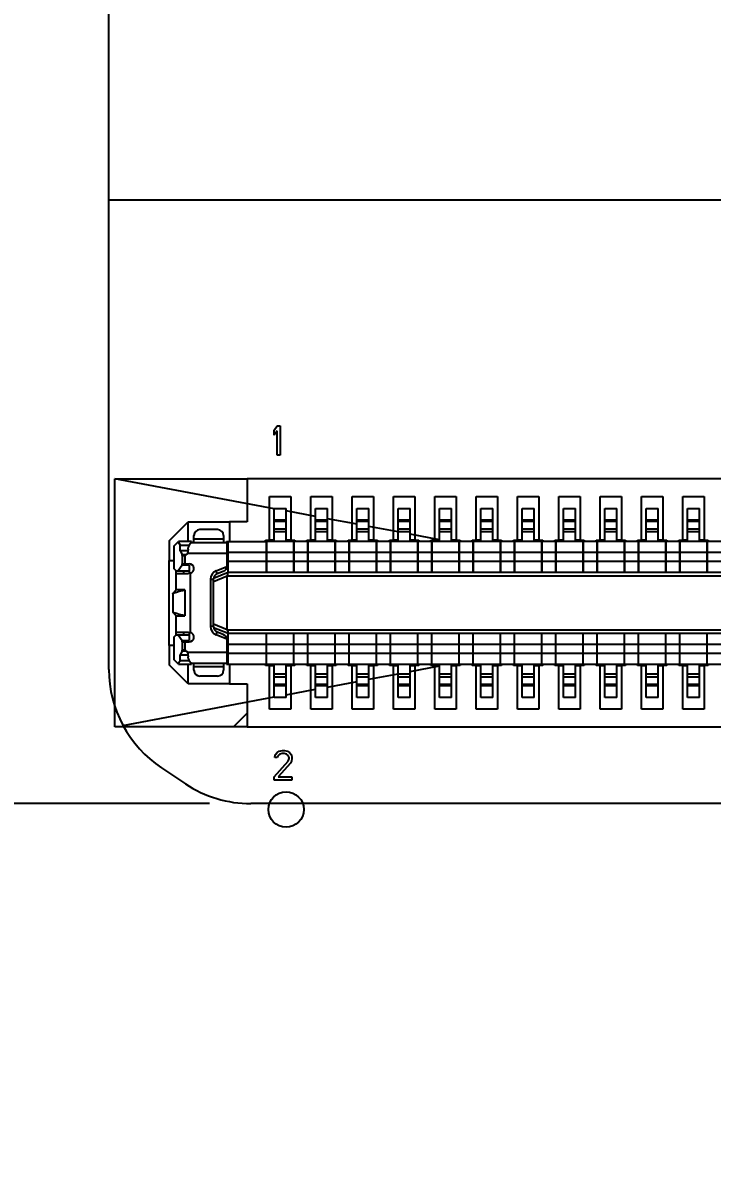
# Model space of a CAD drawing. Header units: millimetres. Extents: x 7 to 507, y -14 to 339.
# Drawn here: x 46.74 to 52.58, y 100.96 to 110.59 of the extents above; entities that cross this region are included whole.
import ezdxf

# ---------------------------------------------------------------- set-up
doc = ezdxf.new("R2010")
doc.units = ezdxf.units.MM
doc.header["$LTSCALE"] = 23.1
doc.layers.get('0').update_dxf_attribs({"linetype": 'CONTINUOUS'})
for name, color, linetype in [('01_ASM_ALL_AXIS', 7, 'CONTINUOUS'), ('_135225', 7, 'CONTINUOUS'), ('_135680', 7, 'CONTINUOUS'), ('_139725', 7, 'CONTINUOUS'), ('_186646', 7, 'CONTINUOUS'), ('_189691', 7, 'CONTINUOUS'), ('_209750', 7, 'CONTINUOUS'), ('_240873', 7, 'CONTINUOUS'), ('_346969', 7, 'CONTINUOUS'), ('_367983', 7, 'CONTINUOUS'), ('_369953', 7, 'CONTINUOUS'), ('_391631', 7, 'CONTINUOUS'), ('_395873', 7, 'CONTINUOUS'), ('_424072', 7, 'CONTINUOUS'), ('_499358', 7, 'CONTINUOUS'), ('_509238', 7, 'CONTINUOUS'), ('_510059', 7, 'CONTINUOUS'), ('_524098', 7, 'CONTINUOUS'), ('_543160', 7, 'CONTINUOUS'), ('_548257', 7, 'CONTINUOUS'), ('_553651', 7, 'CONTINUOUS'), ('_554376', 7, 'CONTINUOUS'), ('_584557', 7, 'CONTINUOUS'), ('_597289', 7, 'CONTINUOUS'), ('_601858', 7, 'CONTINUOUS')]:
    doc.layers.add(name, color=color, linetype=linetype)
doc.styles.get("Standard").update_dxf_attribs({"font": 'simplex.shx', "width": 0.8})
doc.dimstyles.new('DIMSTYLE_1', dxfattribs={"dimtxt": 3, "dimasz": 3, "dimexe": 2, "dimexo": 0.35, "dimgap": 0.75, "dimtad": 1, "dimdec": 3, "dimzin": 0, "dimdsep": 46, "dimtxsty": 'Standard', "dimcen": 0.09, "dimadec": 3, "dimazin": 0, "dimtp": 0.001, "dimtm": 0.001, "dimtfac": 1, "dimtdec": 3, "dimtofl": 0, "dimtmove": 0, "dimatfit": 3, "dimfxl": 0, "dimtolj": 1, "dimtzin": 0, "dimarcsym": 0})

# ---------------------------------------------------------------- blocks, each defined once
blk = doc.blocks.new('_FILLED')
at = {"color": 0, "linetype": 'ByBlock'}
blk.add_solid([(0, 0), (-1, 0.1333), (-1, -0.1333)], dxfattribs=at)
blk = doc.blocks.new('*D01')
at = {"color": 2}
for p, q in [((37.977, 209.9585), (36.727, 209.9585)), ((57.7181, 209.9585), (37.977, 209.9585)), ((38.727, 209.9585), (38.727, 156.9675)), ((38.727, 103.9765), (38.727, 156.9675)), ((37.977, 103.9765), (36.727, 103.9765)), ((48.3209, 103.9765), (37.977, 103.9765))]:
    blk.add_line(p, q, dxfattribs=at)
at = {"color": 2, "xscale": 3, "yscale": 3, "zscale": 3}
for p, rotation in [((38.727, 209.9585), 90), ((38.727, 103.9765), 270)]:
    blk.add_blockref('_FILLED', p, dxfattribs=dict(at, rotation=rotation))
blk = doc.blocks.new('*D1718')
at = {"color": 2}
for p, q in [((53.1181, 105.3265), (53.1181, 97.0401)), ((58.7681, 104.1265), (58.7681, 97.0401)), ((53.1181, 97.0401), (53.1181, 94.2901)), ((58.7681, 97.0401), (58.7681, 94.2901)), ((53.1181, 96.2901), (27.3723, 96.2901)), ((27.3723, 96.2901), (55.9431, 96.2901)), ((63.7681, 96.2901), (55.9431, 96.2901)), ((58.7681, 96.2901), (63.7681, 96.2901))]:
    blk.add_line(p, q, dxfattribs=at)
at = {"color": 2, "xscale": 3, "yscale": 3, "zscale": 3}
blk.add_blockref('_FILLED', (53.1181, 96.2901), dxfattribs=at)
at = {"color": 2, "xscale": 3, "yscale": 3, "zscale": 3, "rotation": 180}
blk.add_blockref('_FILLED', (58.7681, 96.2901), dxfattribs=at)

msp = doc.modelspace()

# ---------------------------------------------------------------- linework, layer by layer
at = {"color": 7}
for p, q in [((47.4681, 105.1117), (47.4681, 122.1814)), ((47.9134, 104.2796), (48.1162, 104.1444)), ((58.2681, 103.9765), (48.6709, 103.9765))]:
    msp.add_line(p, q, dxfattribs=at)
at = {"color": 9}
msp.add_line((58.7681, 109.0865), (47.4681, 109.0865), dxfattribs=at)
at = {"color": 1}
for p, q in [((47.5181, 104.6265), (47.5181, 106.7265)), ((47.5181, 106.7265), (48.6381, 106.7265)), ((48.6381, 106.7265), (48.6381, 106.3615)), ((47.9781, 106.2015), (48.1381, 106.3615)), ((48.6381, 106.3615), (48.4881, 106.3615)), ((47.9781, 106.2015), (47.9781, 106.0365)), ((48.7931, 106.1965), (48.7931, 106.2065)), ((48.7931, 106.2065), (48.8281, 106.2065)), ((49.0081, 106.2065), (49.0431, 106.2065)), ((49.0431, 106.2065), (49.0431, 106.1965)), ((49.1431, 106.1965), (49.1431, 106.2065)), ((49.1431, 106.2065), (49.1781, 106.2065)), ((49.3581, 106.2065), (49.3931, 106.2065)), ((49.3931, 106.2065), (49.3931, 106.1965)), ((49.4931, 106.1965), (49.4931, 106.2065)), ((49.4931, 106.2065), (49.5281, 106.2065)), ((49.7081, 106.2065), (49.7431, 106.2065)), ((49.7431, 106.2065), (49.7431, 106.1965)), ((49.8431, 106.1965), (49.8431, 106.2065)), ((49.8431, 106.2065), (49.8781, 106.2065)), ((50.0581, 106.2065), (50.0931, 106.2065)), ((50.0931, 106.2065), (50.0931, 106.1965)), ((50.1931, 106.1965), (50.1931, 106.2065)), ((50.1931, 106.2065), (50.2281, 106.2065)), ((50.4081, 106.2065), (50.4431, 106.2065)), ((50.4431, 106.2065), (50.4431, 106.1965)), ((50.5431, 106.1965), (50.5431, 106.2065)), ((50.5431, 106.2065), (50.5781, 106.2065)), ((50.7581, 106.2065), (50.7931, 106.2065)), ((50.7931, 106.2065), (50.7931, 106.1965)), ((50.8931, 106.1965), (50.8931, 106.2065)), ((50.8931, 106.2065), (50.9281, 106.2065)), ((51.1081, 106.2065), (51.1431, 106.2065)), ((51.1431, 106.2065), (51.1431, 106.1965)), ((51.2431, 106.1965), (51.2431, 106.2065)), ((51.2431, 106.2065), (51.2781, 106.2065)), ((51.4581, 106.2065), (51.4931, 106.2065)), ((51.4931, 106.2065), (51.4931, 106.1965)), ((51.5931, 106.1965), (51.5931, 106.2065)), ((51.5931, 106.2065), (51.6281, 106.2065)), ((51.8081, 106.2065), (51.8431, 106.2065)), ((51.8431, 106.2065), (51.8431, 106.1965)), ((51.9431, 106.1965), (51.9431, 106.2065)), ((51.9431, 106.2065), (51.9781, 106.2065)), ((52.1581, 106.2065), (52.1931, 106.2065)), ((52.1931, 106.2065), (52.1931, 106.1965)), ((52.2931, 106.1965), (52.2931, 106.2065)), ((52.2931, 106.2065), (52.3281, 106.2065)), ((52.5081, 106.2065), (52.5431, 106.2065)), ((52.5431, 106.2065), (52.5431, 106.1965)), ((47.9781, 105.3165), (47.9781, 105.1515)), ((48.1381, 104.9915), (47.9781, 105.1515)), ((48.7931, 105.1465), (48.7931, 105.1565)), ((48.8281, 105.1465), (48.7931, 105.1465)), ((49.0431, 105.1465), (49.0081, 105.1465)), ((49.0431, 105.1565), (49.0431, 105.1465)), ((49.1431, 105.1465), (49.1431, 105.1565)), ((49.1781, 105.1465), (49.1431, 105.1465)), ((49.3931, 105.1465), (49.3581, 105.1465)), ((49.3931, 105.1565), (49.3931, 105.1465)), ((49.4931, 105.1465), (49.4931, 105.1565)), ((49.5281, 105.1465), (49.4931, 105.1465)), ((49.7431, 105.1465), (49.7081, 105.1465)), ((49.7431, 105.1565), (49.7431, 105.1465)), ((49.8431, 105.1465), (49.8431, 105.1565)), ((49.8781, 105.1465), (49.8431, 105.1465)), ((50.0931, 105.1465), (50.0581, 105.1465)), ((50.0931, 105.1565), (50.0931, 105.1465)), ((50.1931, 105.1465), (50.1931, 105.1565)), ((50.2281, 105.1465), (50.1931, 105.1465)), ((50.4431, 105.1465), (50.4081, 105.1465)), ((50.4431, 105.1565), (50.4431, 105.1465)), ((50.5431, 105.1465), (50.5431, 105.1565)), ((50.5781, 105.1465), (50.5431, 105.1465)), ((50.7931, 105.1465), (50.7581, 105.1465)), ((50.7931, 105.1565), (50.7931, 105.1465)), ((50.8931, 105.1465), (50.8931, 105.1565)), ((50.9281, 105.1465), (50.8931, 105.1465)), ((51.1431, 105.1465), (51.1081, 105.1465)), ((51.1431, 105.1565), (51.1431, 105.1465)), ((51.2431, 105.1465), (51.2431, 105.1565)), ((51.2781, 105.1465), (51.2431, 105.1465)), ((51.4931, 105.1465), (51.4581, 105.1465)), ((51.4931, 105.1565), (51.4931, 105.1465)), ((51.5931, 105.1465), (51.5931, 105.1565)), ((51.6281, 105.1465), (51.5931, 105.1465)), ((51.8431, 105.1465), (51.8081, 105.1465)), ((51.8431, 105.1565), (51.8431, 105.1465)), ((51.9431, 105.1465), (51.9431, 105.1565)), ((51.9781, 105.1465), (51.9431, 105.1465)), ((52.1931, 105.1465), (52.1581, 105.1465)), ((52.1931, 105.1565), (52.1931, 105.1465)), ((52.2931, 105.1465), (52.2931, 105.1565)), ((52.3281, 105.1465), (52.2931, 105.1465)), ((52.5431, 105.1465), (52.5081, 105.1465)), ((52.5431, 105.1565), (52.5431, 105.1465)), ((48.4881, 104.9915), (48.6381, 104.9915)), ((48.6381, 104.9915), (48.6381, 104.6265)), ((48.6381, 104.6265), (47.5181, 104.6265))]:
    msp.add_line(p, q, dxfattribs=at)
at = {"color": 2}
for p, q in [((48.8676, 106.4735), (47.5181, 106.7265)), ((57.5981, 106.7265), (48.6381, 106.7265)), ((49.2181, 106.4077), (48.9681, 106.4546)), ((49.5692, 106.3419), (49.3181, 106.389)), ((49.9172, 106.2767), (49.6681, 106.3234)), ((50.2681, 106.2109), (50.0181, 106.2577)), ((50.0181, 105.0952), (50.2681, 105.1421)), ((49.3181, 104.964), (49.5692, 105.0111)), ((49.6681, 105.0296), (49.9172, 105.0763)), ((48.9681, 104.8984), (49.2181, 104.9452)), ((47.5867, 104.6394), (48.8676, 104.8795)), ((48.5231, 104.6265), (48.6381, 104.7415)), ((48.6381, 104.6265), (57.5981, 104.6265))]:
    msp.add_line(p, q, dxfattribs=at)
at = {"color": 4}
for p, q in [((48.8281, 106.2065), (48.8281, 106.5765)), ((48.8281, 106.5765), (49.0081, 106.5765)), ((49.0081, 106.5765), (49.0081, 106.2065)), ((49.1781, 106.2065), (49.1781, 106.5765)), ((49.1781, 106.5765), (49.3581, 106.5765)), ((49.3581, 106.5765), (49.3581, 106.2065)), ((49.5281, 106.2065), (49.5281, 106.5765)), ((49.5281, 106.5765), (49.7081, 106.5765)), ((49.7081, 106.5765), (49.7081, 106.2065)), ((49.8781, 106.2065), (49.8781, 106.5765)), ((49.8781, 106.5765), (50.0581, 106.5765)), ((50.0581, 106.5765), (50.0581, 106.2065)), ((50.2281, 106.2065), (50.2281, 106.5765)), ((50.2281, 106.5765), (50.4081, 106.5765)), ((50.4081, 106.5765), (50.4081, 106.2065)), ((50.5781, 106.2065), (50.5781, 106.5765)), ((50.5781, 106.5765), (50.7581, 106.5765)), ((50.7581, 106.5765), (50.7581, 106.2065)), ((50.9281, 106.2065), (50.9281, 106.5765)), ((50.9281, 106.5765), (51.1081, 106.5765)), ((51.1081, 106.5765), (51.1081, 106.2065)), ((51.2781, 106.2065), (51.2781, 106.5765)), ((51.2781, 106.5765), (51.4581, 106.5765)), ((51.4581, 106.5765), (51.4581, 106.2065)), ((51.6281, 106.2065), (51.6281, 106.5765)), ((51.6281, 106.5765), (51.8081, 106.5765)), ((51.8081, 106.5765), (51.8081, 106.2065)), ((51.9781, 106.2065), (51.9781, 106.5765)), ((51.9781, 106.5765), (52.1581, 106.5765)), ((52.1581, 106.5765), (52.1581, 106.2065)), ((52.3281, 106.2065), (52.3281, 106.5765)), ((52.3281, 106.5765), (52.5081, 106.5765)), ((52.5081, 106.5765), (52.5081, 106.2065)), ((48.1381, 106.1965), (48.1381, 106.3615)), ((48.1381, 106.3615), (48.4881, 106.3615)), ((48.4881, 106.3615), (48.4881, 106.1965)), ((48.8681, 106.2065), (48.8281, 106.2065)), ((49.0081, 106.2065), (48.9681, 106.2065)), ((49.2181, 106.2065), (49.1781, 106.2065)), ((49.3581, 106.2065), (49.3181, 106.2065)), ((49.5681, 106.2065), (49.5281, 106.2065)), ((49.7081, 106.2065), (49.6681, 106.2065)), ((49.9181, 106.2065), (49.8781, 106.2065)), ((50.0581, 106.2065), (50.0181, 106.2065)), ((50.2681, 106.2065), (50.2281, 106.2065)), ((50.4081, 106.2065), (50.3681, 106.2065)), ((50.6181, 106.2065), (50.5781, 106.2065)), ((50.7581, 106.2065), (50.7181, 106.2065)), ((50.9681, 106.2065), (50.9281, 106.2065)), ((51.1081, 106.2065), (51.0681, 106.2065)), ((51.3181, 106.2065), (51.2781, 106.2065)), ((51.4581, 106.2065), (51.4181, 106.2065)), ((51.6681, 106.2065), (51.6281, 106.2065)), ((51.8081, 106.2065), (51.7681, 106.2065)), ((52.0181, 106.2065), (51.9781, 106.2065)), ((52.1581, 106.2065), (52.1181, 106.2065)), ((52.3681, 106.2065), (52.3281, 106.2065)), ((52.5081, 106.2065), (52.4681, 106.2065)), ((47.9781, 105.3165), (47.9781, 106.0365)), ((47.9781, 106.0365), (48.0181, 106.0365)), ((48.0181, 105.3165), (47.9781, 105.3165)), ((48.1381, 104.9915), (48.1381, 105.1565)), ((48.4881, 105.1565), (48.4881, 104.9915)), ((48.8281, 104.7765), (48.8281, 105.1465)), ((48.8281, 105.1465), (48.8681, 105.1465)), ((48.9681, 105.1465), (49.0081, 105.1465)), ((49.0081, 105.1465), (49.0081, 104.7765)), ((49.1781, 104.7765), (49.1781, 105.1465)), ((49.1781, 105.1465), (49.2181, 105.1465)), ((49.3181, 105.1465), (49.3581, 105.1465)), ((49.3581, 105.1465), (49.3581, 104.7765)), ((49.5281, 104.7765), (49.5281, 105.1465)), ((49.5281, 105.1465), (49.5681, 105.1465)), ((49.6681, 105.1465), (49.7081, 105.1465)), ((49.7081, 105.1465), (49.7081, 104.7765)), ((49.8781, 104.7765), (49.8781, 105.1465)), ((49.8781, 105.1465), (49.9181, 105.1465)), ((50.0181, 105.1465), (50.0581, 105.1465)), ((50.0581, 105.1465), (50.0581, 104.7765)), ((50.2281, 104.7765), (50.2281, 105.1465)), ((50.2281, 105.1465), (50.2681, 105.1465)), ((50.3681, 105.1465), (50.4081, 105.1465)), ((50.4081, 105.1465), (50.4081, 104.7765)), ((50.5781, 104.7765), (50.5781, 105.1465)), ((50.5781, 105.1465), (50.6181, 105.1465)), ((50.7181, 105.1465), (50.7581, 105.1465)), ((50.7581, 105.1465), (50.7581, 104.7765)), ((50.9281, 104.7765), (50.9281, 105.1465)), ((50.9281, 105.1465), (50.9681, 105.1465)), ((51.0681, 105.1465), (51.1081, 105.1465)), ((51.1081, 105.1465), (51.1081, 104.7765)), ((51.2781, 104.7765), (51.2781, 105.1465)), ((51.2781, 105.1465), (51.3181, 105.1465)), ((51.4181, 105.1465), (51.4581, 105.1465)), ((51.4581, 105.1465), (51.4581, 104.7765)), ((51.6281, 104.7765), (51.6281, 105.1465)), ((51.6281, 105.1465), (51.6681, 105.1465)), ((51.7681, 105.1465), (51.8081, 105.1465)), ((51.8081, 105.1465), (51.8081, 104.7765)), ((51.9781, 104.7765), (51.9781, 105.1465)), ((51.9781, 105.1465), (52.0181, 105.1465)), ((52.1181, 105.1465), (52.1581, 105.1465)), ((52.1581, 105.1465), (52.1581, 104.7765)), ((52.3281, 104.7765), (52.3281, 105.1465)), ((52.3281, 105.1465), (52.3681, 105.1465)), ((52.4681, 105.1465), (52.5081, 105.1465)), ((52.5081, 105.1465), (52.5081, 104.7765)), ((48.4881, 104.9915), (48.1381, 104.9915)), ((49.0081, 104.7765), (48.8281, 104.7765)), ((49.3581, 104.7765), (49.1781, 104.7765)), ((49.7081, 104.7765), (49.5281, 104.7765)), ((50.0581, 104.7765), (49.8781, 104.7765)), ((50.4081, 104.7765), (50.2281, 104.7765)), ((50.7581, 104.7765), (50.5781, 104.7765)), ((51.1081, 104.7765), (50.9281, 104.7765)), ((51.4581, 104.7765), (51.2781, 104.7765)), ((51.8081, 104.7765), (51.6281, 104.7765)), ((52.1581, 104.7765), (51.9781, 104.7765)), ((52.5081, 104.7765), (52.3281, 104.7765))]:
    msp.add_line(p, q, dxfattribs=at)
at = {"color": 7}
for centre, start, end in [((48.4681, 105.1117), 180, 236.30993), ((48.6709, 104.9765), 236.30993, 270)]:
    msp.add_arc(centre, 1, start, end, dxfattribs=at)
at = {"layer": '01_ASM_ALL_AXIS', "color": 4}
for p, q in [((48.8681, 107.1393), (48.8931, 107.1765)), ((48.8681, 107.0967), (48.8681, 107.1393)), ((48.8931, 107.1339), (48.8681, 107.0967)), ((48.8931, 107.1765), (48.9181, 107.1765)), ((48.8931, 106.9265), (48.8931, 107.1339)), ((48.9181, 107.1765), (48.9181, 106.9265)), ((48.9181, 106.9265), (48.8931, 106.9265)), ((48.9098, 104.4212), (48.939, 104.4265)), ((48.939, 104.4265), (48.9556, 104.4265)), ((48.9556, 104.4265), (48.9806, 104.4212)), ((48.8681, 104.2031), (48.9848, 104.3361)), ((48.8723, 104.368), (48.8765, 104.3893)), ((48.8931, 104.368), (48.8723, 104.368)), ((48.8765, 104.3893), (48.8931, 104.4105)), ((48.8931, 104.4105), (48.9098, 104.4212)), ((48.9015, 104.3839), (48.8931, 104.368)), ((48.914, 104.3946), (48.9015, 104.3839)), ((48.9348, 104.3999), (48.914, 104.3946)), ((48.9515, 104.3999), (48.9348, 104.3999)), ((48.9723, 104.3946), (48.9515, 104.3999)), ((48.9848, 104.3839), (48.9723, 104.3946)), ((48.9806, 104.4212), (48.9973, 104.4105)), ((48.9931, 104.368), (48.9848, 104.3839)), ((48.9848, 104.3361), (48.9931, 104.3573)), ((48.9931, 104.3573), (48.9931, 104.368)), ((48.9973, 104.4105), (49.014, 104.3893)), ((49.014, 104.3361), (49.0056, 104.3201)), ((49.014, 104.3893), (49.0181, 104.368)), ((49.0181, 104.3573), (49.014, 104.3361)), ((49.0181, 104.368), (49.0181, 104.3573)), ((49.0056, 104.3201), (48.9015, 104.2031)), ((48.8681, 104.1765), (48.8681, 104.2031)), ((49.0181, 104.1765), (48.8681, 104.1765)), ((48.9015, 104.2031), (49.0181, 104.2031)), ((49.0181, 104.2031), (49.0181, 104.1765))]:
    msp.add_line(p, q, dxfattribs=at)
msp.add_circle((48.9681, 103.9265), 0.15, dxfattribs=at)
at = {"layer": '_135225', "color": 7}
for p, q in [((52.0181, 106.1965), (52.0181, 106.4765)), ((52.0181, 106.4765), (52.1181, 106.4765)), ((52.1181, 106.1965), (52.1181, 106.4765)), ((51.9531, 105.9365), (51.9531, 106.1965)), ((52.1831, 106.1965), (51.9531, 106.1965)), ((52.1831, 106.1965), (52.1831, 105.9365)), ((51.9531, 105.9365), (52.1831, 105.9365))]:
    msp.add_line(p, q, dxfattribs=at)
at = {"layer": '_135225', "color": 9}
for p, q in [((52.1181, 106.3765), (52.0181, 106.3765)), ((52.0181, 106.3673), (52.1181, 106.3673)), ((52.1181, 106.3017), (52.0181, 106.3017)), ((52.0181, 106.2815), (52.1181, 106.2815)), ((51.9531, 106.1065), (52.1831, 106.1065)), ((52.1831, 106.0265), (51.9531, 106.0265))]:
    msp.add_line(p, q, dxfattribs=at)
at = {"layer": '_135680', "color": 7}
for p, q in [((49.5681, 106.1965), (49.5681, 106.4765)), ((49.5681, 106.4765), (49.6681, 106.4765)), ((49.6681, 106.1965), (49.6681, 106.4765)), ((49.5031, 105.9365), (49.5031, 106.1965)), ((49.7331, 106.1965), (49.5031, 106.1965)), ((49.7331, 106.1965), (49.7331, 105.9365)), ((49.5031, 105.9365), (49.7331, 105.9365))]:
    msp.add_line(p, q, dxfattribs=at)
at = {"layer": '_135680', "color": 9}
for p, q in [((49.6681, 106.3765), (49.5681, 106.3765)), ((49.5681, 106.3673), (49.6681, 106.3673)), ((49.6681, 106.3017), (49.5681, 106.3017)), ((49.5681, 106.2815), (49.6681, 106.2815)), ((49.5031, 106.1065), (49.7331, 106.1065)), ((49.7331, 106.0265), (49.5031, 106.0265))]:
    msp.add_line(p, q, dxfattribs=at)
at = {"layer": '_139725', "color": 7}
for p, q in [((48.0181, 106.1565), (48.0581, 106.1965)), ((48.055, 106.1933), (48.0706, 106.1665)), ((48.1681, 106.1965), (48.0581, 106.1965)), ((48.0706, 106.1165), (48.0706, 106.1665)), ((48.0706, 106.1665), (48.1483, 106.1665)), ((48.1681, 106.1965), (48.1681, 106.1865)), ((48.4631, 106.1865), (48.4631, 106.1965)), ((48.4631, 106.1965), (48.8031, 106.1965)), ((48.4781, 105.9365), (48.4781, 106.1965)), ((48.8031, 106.1965), (48.8031, 105.9365)), ((49.0331, 105.9365), (49.0331, 106.1965)), ((49.1531, 106.1965), (49.0331, 106.1965)), ((49.1531, 106.1965), (49.1531, 105.9365)), ((49.3831, 105.9365), (49.3831, 106.1965)), ((49.5031, 106.1965), (49.3831, 106.1965)), ((49.5031, 106.1965), (49.5031, 105.9365)), ((49.7331, 105.9365), (49.7331, 106.1965)), ((49.8531, 106.1965), (49.7331, 106.1965)), ((49.8531, 106.1965), (49.8531, 105.9365)), ((50.0831, 105.9365), (50.0831, 106.1965)), ((50.2031, 106.1965), (50.0831, 106.1965)), ((50.2031, 106.1965), (50.2031, 105.9365)), ((50.4331, 105.9365), (50.4331, 106.1965)), ((50.5531, 106.1965), (50.4331, 106.1965)), ((50.5531, 106.1965), (50.5531, 105.9365)), ((50.7831, 105.9365), (50.7831, 106.1965)), ((50.9031, 106.1965), (50.7831, 106.1965)), ((50.9031, 106.1965), (50.9031, 105.9365)), ((51.1331, 105.9365), (51.1331, 106.1965)), ((51.2531, 106.1965), (51.1331, 106.1965)), ((51.2531, 106.1965), (51.2531, 105.9365)), ((51.4831, 105.9365), (51.4831, 106.1965)), ((51.6031, 106.1965), (51.4831, 106.1965)), ((51.6031, 106.1965), (51.6031, 105.9365)), ((51.8331, 105.9365), (51.8331, 106.1965)), ((51.9531, 106.1965), (51.8331, 106.1965)), ((51.9531, 106.1965), (51.9531, 105.9365)), ((52.1831, 105.9365), (52.1831, 106.1965)), ((52.3031, 106.1965), (52.1831, 106.1965)), ((52.3031, 106.1965), (52.3031, 105.9365)), ((52.5331, 105.9365), (52.5331, 106.1965)), ((52.6531, 106.1965), (52.5331, 106.1965)), ((48.0181, 106.1565), (48.0181, 105.9665)), ((48.0706, 106.1165), (48.0881, 106.0865)), ((48.1366, 106.1165), (48.0706, 106.1165)), ((48.0881, 106.0765), (48.0881, 106.0865)), ((48.0881, 106.0865), (48.1242, 106.0865)), ((48.4781, 106.1165), (48.4681, 106.1165)), ((48.4681, 106.0865), (48.4781, 106.0865)), ((48.0381, 105.9465), (48.0181, 105.9665)), ((48.0881, 105.9965), (48.0531, 105.9465)), ((48.0881, 105.9965), (48.0881, 106.0065)), ((48.1481, 105.9965), (48.0881, 105.9965)), ((48.1481, 105.9965), (48.1481, 105.9265)), ((48.0381, 105.9465), (48.1481, 105.9465)), ((48.4681, 105.9014), (48.3531, 105.8554)), ((48.3543, 105.887), (48.4781, 105.9365)), ((48.4681, 105.9014), (48.4725, 105.9065)), ((48.4681, 105.4516), (48.4681, 105.9014)), ((48.4725, 105.9065), (48.479, 105.9365)), ((48.4725, 105.9065), (57.7638, 105.9065)), ((48.4781, 105.9365), (48.8031, 105.9365)), ((49.0331, 105.9365), (49.1531, 105.9365)), ((49.3831, 105.9365), (49.5031, 105.9365)), ((49.7331, 105.9365), (49.8531, 105.9365)), ((50.0831, 105.9365), (50.2031, 105.9365)), ((50.4331, 105.9365), (50.5531, 105.9365)), ((50.7831, 105.9365), (50.9031, 105.9365)), ((51.1331, 105.9365), (51.2531, 105.9365)), ((51.4831, 105.9365), (51.6031, 105.9365)), ((51.8331, 105.9365), (51.9531, 105.9365)), ((52.1831, 105.9365), (52.3031, 105.9365)), ((52.5331, 105.9365), (52.6531, 105.9365)), ((48.3531, 105.4976), (48.4681, 105.4516)), ((48.0181, 105.3865), (48.0381, 105.4065)), ((48.0381, 105.4065), (48.1481, 105.4065)), ((48.0531, 105.4065), (48.0881, 105.3565)), ((48.1481, 105.4265), (48.1481, 105.3565)), ((48.4781, 105.4165), (48.3543, 105.466)), ((48.4725, 105.4465), (48.4681, 105.4516)), ((48.4725, 105.4465), (48.479, 105.4165)), ((57.7638, 105.4465), (48.4725, 105.4465)), ((48.4781, 105.1565), (48.4781, 105.4165)), ((48.8031, 105.4165), (48.4781, 105.4165)), ((48.8031, 105.1565), (48.8031, 105.4165)), ((49.0331, 105.1565), (49.0331, 105.4165)), ((49.1531, 105.4165), (49.0331, 105.4165)), ((49.1531, 105.1565), (49.1531, 105.4165)), ((49.3831, 105.1565), (49.3831, 105.4165)), ((49.5031, 105.4165), (49.3831, 105.4165)), ((49.5031, 105.1565), (49.5031, 105.4165)), ((49.7331, 105.1565), (49.7331, 105.4165)), ((49.8531, 105.4165), (49.7331, 105.4165)), ((49.8531, 105.1565), (49.8531, 105.4165)), ((50.0831, 105.1565), (50.0831, 105.4165)), ((50.2031, 105.4165), (50.0831, 105.4165)), ((50.2031, 105.1565), (50.2031, 105.4165)), ((50.4331, 105.1565), (50.4331, 105.4165)), ((50.5531, 105.4165), (50.4331, 105.4165)), ((50.5531, 105.1565), (50.5531, 105.4165)), ((50.7831, 105.1565), (50.7831, 105.4165)), ((50.9031, 105.4165), (50.7831, 105.4165)), ((50.9031, 105.1565), (50.9031, 105.4165)), ((51.1331, 105.1565), (51.1331, 105.4165)), ((51.2531, 105.4165), (51.1331, 105.4165)), ((51.2531, 105.1565), (51.2531, 105.4165)), ((51.4831, 105.1565), (51.4831, 105.4165)), ((51.6031, 105.4165), (51.4831, 105.4165)), ((51.6031, 105.1565), (51.6031, 105.4165)), ((51.8331, 105.1565), (51.8331, 105.4165)), ((51.9531, 105.4165), (51.8331, 105.4165)), ((51.9531, 105.1565), (51.9531, 105.4165)), ((52.1831, 105.1565), (52.1831, 105.4165)), ((52.3031, 105.4165), (52.1831, 105.4165)), ((52.3031, 105.1565), (52.3031, 105.4165)), ((52.5331, 105.1565), (52.5331, 105.4165)), ((52.6531, 105.4165), (52.5331, 105.4165)), ((48.0181, 105.3865), (48.0181, 105.1965)), ((48.0881, 105.3465), (48.0881, 105.3565)), ((48.0881, 105.3565), (48.1481, 105.3565)), ((48.0581, 105.1565), (48.0181, 105.1965)), ((48.0881, 105.2665), (48.0706, 105.2365)), ((48.0706, 105.1865), (48.0706, 105.2365)), ((48.0706, 105.2365), (48.1366, 105.2365)), ((48.0881, 105.2665), (48.0881, 105.2765)), ((48.1242, 105.2665), (48.0881, 105.2665)), ((48.4781, 105.2665), (48.4681, 105.2665)), ((48.4681, 105.2365), (48.4781, 105.2365)), ((48.0706, 105.1865), (48.055, 105.1597)), ((48.0581, 105.1565), (48.1681, 105.1565)), ((48.1483, 105.1865), (48.0706, 105.1865)), ((48.1681, 105.1665), (48.1681, 105.1565)), ((48.4631, 105.1665), (48.4631, 105.1565)), ((48.4631, 105.1565), (48.8031, 105.1565)), ((49.0331, 105.1565), (49.1531, 105.1565)), ((49.3831, 105.1565), (49.5031, 105.1565)), ((49.7331, 105.1565), (49.8531, 105.1565)), ((50.0831, 105.1565), (50.2031, 105.1565)), ((50.4331, 105.1565), (50.5531, 105.1565)), ((50.7831, 105.1565), (50.9031, 105.1565)), ((51.1331, 105.1565), (51.2531, 105.1565)), ((51.4831, 105.1565), (51.6031, 105.1565)), ((51.8331, 105.1565), (51.9531, 105.1565)), ((52.1831, 105.1565), (52.3031, 105.1565)), ((52.5331, 105.1565), (52.6531, 105.1565))]:
    msp.add_line(p, q, dxfattribs=at)
at = {"layer": '_139725', "color": 9}
for p, q in [((48.4781, 106.1065), (48.8031, 106.1065)), ((49.0331, 106.1065), (49.1531, 106.1065)), ((49.3831, 106.1065), (49.5031, 106.1065)), ((49.7331, 106.1065), (49.8531, 106.1065)), ((50.0831, 106.1065), (50.2031, 106.1065)), ((50.4331, 106.1065), (50.5531, 106.1065)), ((50.7831, 106.1065), (50.9031, 106.1065)), ((51.1331, 106.1065), (51.2531, 106.1065)), ((51.4831, 106.1065), (51.6031, 106.1065)), ((51.8331, 106.1065), (51.9531, 106.1065)), ((52.1831, 106.1065), (52.3031, 106.1065)), ((52.5331, 106.1065), (52.6531, 106.1065)), ((48.458, 105.9608), (48.4781, 105.9688)), ((48.8031, 106.0265), (48.4781, 106.0265)), ((49.1531, 106.0265), (49.0331, 106.0265)), ((49.5031, 106.0265), (49.3831, 106.0265)), ((49.8531, 106.0265), (49.7331, 106.0265)), ((50.2031, 106.0265), (50.0831, 106.0265)), ((50.5531, 106.0265), (50.4331, 106.0265)), ((50.9031, 106.0265), (50.7831, 106.0265)), ((51.2531, 106.0265), (51.1331, 106.0265)), ((51.6031, 106.0265), (51.4831, 106.0265)), ((51.9531, 106.0265), (51.8331, 106.0265)), ((52.3031, 106.0265), (52.1831, 106.0265)), ((52.6531, 106.0265), (52.5331, 106.0265)), ((48.4781, 105.3842), (48.4581, 105.3922)), ((48.4781, 105.3265), (48.8031, 105.3265)), ((49.0331, 105.3265), (49.1531, 105.3265)), ((49.3831, 105.3265), (49.5031, 105.3265)), ((49.7331, 105.3265), (49.8531, 105.3265)), ((50.0831, 105.3265), (50.2031, 105.3265)), ((50.4331, 105.3265), (50.5531, 105.3265)), ((50.7831, 105.3265), (50.9031, 105.3265)), ((51.1331, 105.3265), (51.2531, 105.3265)), ((51.4831, 105.3265), (51.6031, 105.3265)), ((51.8331, 105.3265), (51.9531, 105.3265)), ((52.1831, 105.3265), (52.3031, 105.3265)), ((52.5331, 105.3265), (52.6531, 105.3265)), ((48.8031, 105.2465), (48.4781, 105.2465)), ((49.1531, 105.2465), (49.0331, 105.2465)), ((49.5031, 105.2465), (49.3831, 105.2465)), ((49.8531, 105.2465), (49.7331, 105.2465)), ((50.2031, 105.2465), (50.0831, 105.2465)), ((50.5531, 105.2465), (50.4331, 105.2465)), ((50.9031, 105.2465), (50.7831, 105.2465)), ((51.2531, 105.2465), (51.1331, 105.2465)), ((51.6031, 105.2465), (51.4831, 105.2465)), ((51.9531, 105.2465), (51.8331, 105.2465)), ((52.3031, 105.2465), (52.1831, 105.2465)), ((52.6531, 105.2465), (52.5331, 105.2465))]:
    msp.add_line(p, q, dxfattribs=at)
at = {"layer": '_186646', "color": 7}
for p, q in [((50.5531, 105.1565), (50.5531, 105.4165)), ((50.7831, 105.4165), (50.5531, 105.4165)), ((50.7831, 105.1565), (50.7831, 105.4165)), ((50.5531, 105.1565), (50.7831, 105.1565)), ((50.6181, 104.8765), (50.6181, 105.1565)), ((50.7181, 104.8765), (50.7181, 105.1565)), ((50.7181, 104.8765), (50.6181, 104.8765))]:
    msp.add_line(p, q, dxfattribs=at)
at = {"layer": '_186646', "color": 9}
for p, q in [((50.5531, 105.3265), (50.7831, 105.3265)), ((50.7831, 105.2465), (50.5531, 105.2465)), ((50.7181, 105.0715), (50.6181, 105.0715)), ((50.6181, 105.0513), (50.7181, 105.0513)), ((50.7181, 104.9857), (50.6181, 104.9857)), ((50.6181, 104.9765), (50.7181, 104.9765))]:
    msp.add_line(p, q, dxfattribs=at)
at = {"layer": '_189691', "color": 7}
for p, q in [((48.8681, 106.1965), (48.8681, 106.4765)), ((48.8681, 106.4765), (48.9681, 106.4765)), ((48.9681, 106.1965), (48.9681, 106.4765)), ((48.8031, 105.9365), (48.8031, 106.1965)), ((49.0331, 106.1965), (48.8031, 106.1965)), ((49.0331, 106.1965), (49.0331, 105.9365)), ((48.8031, 105.9365), (49.0331, 105.9365))]:
    msp.add_line(p, q, dxfattribs=at)
at = {"layer": '_189691', "color": 9}
for p, q in [((48.9681, 106.3765), (48.8681, 106.3765)), ((48.8681, 106.3673), (48.9681, 106.3673)), ((48.9681, 106.3017), (48.8681, 106.3017)), ((48.8681, 106.2815), (48.9681, 106.2815)), ((48.8031, 106.1065), (49.0331, 106.1065)), ((49.0331, 106.0265), (48.8031, 106.0265))]:
    msp.add_line(p, q, dxfattribs=at)
at = {"layer": '_209750', "color": 7}
for p, q in [((51.3181, 106.1965), (51.3181, 106.4765)), ((51.3181, 106.4765), (51.4181, 106.4765)), ((51.4181, 106.1965), (51.4181, 106.4765)), ((51.2531, 105.9365), (51.2531, 106.1965)), ((51.4831, 106.1965), (51.2531, 106.1965)), ((51.4831, 106.1965), (51.4831, 105.9365)), ((51.2531, 105.9365), (51.4831, 105.9365))]:
    msp.add_line(p, q, dxfattribs=at)
at = {"layer": '_209750', "color": 9}
for p, q in [((51.4181, 106.3765), (51.3181, 106.3765)), ((51.3181, 106.3673), (51.4181, 106.3673)), ((51.4181, 106.3017), (51.3181, 106.3017)), ((51.3181, 106.2815), (51.4181, 106.2815)), ((51.2531, 106.1065), (51.4831, 106.1065)), ((51.4831, 106.0265), (51.2531, 106.0265))]:
    msp.add_line(p, q, dxfattribs=at)
at = {"layer": '_240873', "color": 7}
for p, q in [((51.9531, 105.1565), (51.9531, 105.4165)), ((52.1831, 105.4165), (51.9531, 105.4165)), ((52.1831, 105.1565), (52.1831, 105.4165)), ((51.9531, 105.1565), (52.1831, 105.1565)), ((52.0181, 104.8765), (52.0181, 105.1565)), ((52.1181, 104.8765), (52.1181, 105.1565)), ((52.1181, 104.8765), (52.0181, 104.8765))]:
    msp.add_line(p, q, dxfattribs=at)
at = {"layer": '_240873', "color": 9}
for p, q in [((51.9531, 105.3265), (52.1831, 105.3265)), ((52.1831, 105.2465), (51.9531, 105.2465)), ((52.1181, 105.0715), (52.0181, 105.0715)), ((52.0181, 105.0513), (52.1181, 105.0513)), ((52.1181, 104.9857), (52.0181, 104.9857)), ((52.0181, 104.9765), (52.1181, 104.9765))]:
    msp.add_line(p, q, dxfattribs=at)
at = {"layer": '_346969', "color": 7}
for p, q in [((49.1531, 105.1565), (49.1531, 105.4165)), ((49.3831, 105.4165), (49.1531, 105.4165)), ((49.3831, 105.1565), (49.3831, 105.4165)), ((49.1531, 105.1565), (49.3831, 105.1565)), ((49.2181, 104.8765), (49.2181, 105.1565)), ((49.3181, 104.8765), (49.3181, 105.1565)), ((49.3181, 104.8765), (49.2181, 104.8765))]:
    msp.add_line(p, q, dxfattribs=at)
at = {"layer": '_346969', "color": 9}
for p, q in [((49.1531, 105.3265), (49.3831, 105.3265)), ((49.3831, 105.2465), (49.1531, 105.2465)), ((49.3181, 105.0715), (49.2181, 105.0715)), ((49.2181, 105.0513), (49.3181, 105.0513)), ((49.3181, 104.9857), (49.2181, 104.9857)), ((49.2181, 104.9765), (49.3181, 104.9765))]:
    msp.add_line(p, q, dxfattribs=at)
at = {"layer": '_367983', "color": 7}
for p, q in [((48.8031, 105.1565), (48.8031, 105.4165)), ((49.0331, 105.4165), (48.8031, 105.4165)), ((49.0331, 105.1565), (49.0331, 105.4165)), ((48.8031, 105.1565), (49.0331, 105.1565)), ((48.8681, 104.8765), (48.8681, 105.1565)), ((48.9681, 104.8765), (48.9681, 105.1565)), ((48.9681, 104.8765), (48.8681, 104.8765))]:
    msp.add_line(p, q, dxfattribs=at)
at = {"layer": '_367983', "color": 9}
for p, q in [((48.8031, 105.3265), (49.0331, 105.3265)), ((49.0331, 105.2465), (48.8031, 105.2465)), ((48.9681, 105.0715), (48.8681, 105.0715)), ((48.8681, 105.0513), (48.9681, 105.0513)), ((48.9681, 104.9857), (48.8681, 104.9857)), ((48.8681, 104.9765), (48.9681, 104.9765))]:
    msp.add_line(p, q, dxfattribs=at)
at = {"layer": '_369953', "color": 7}
for p, q in [((50.2681, 106.1965), (50.2681, 106.4765)), ((50.2681, 106.4765), (50.3681, 106.4765)), ((50.3681, 106.1965), (50.3681, 106.4765)), ((50.2031, 105.9365), (50.2031, 106.1965)), ((50.4331, 106.1965), (50.2031, 106.1965)), ((50.4331, 106.1965), (50.4331, 105.9365)), ((50.2031, 105.9365), (50.4331, 105.9365))]:
    msp.add_line(p, q, dxfattribs=at)
at = {"layer": '_369953', "color": 9}
for p, q in [((50.3681, 106.3765), (50.2681, 106.3765)), ((50.2681, 106.3673), (50.3681, 106.3673)), ((50.3681, 106.3017), (50.2681, 106.3017)), ((50.2681, 106.2815), (50.3681, 106.2815)), ((50.2031, 106.1065), (50.4331, 106.1065)), ((50.4331, 106.0265), (50.2031, 106.0265))]:
    msp.add_line(p, q, dxfattribs=at)
at = {"layer": '_391631', "color": 7}
for p, q in [((51.6681, 106.1965), (51.6681, 106.4765)), ((51.6681, 106.4765), (51.7681, 106.4765)), ((51.7681, 106.1965), (51.7681, 106.4765)), ((51.6031, 105.9365), (51.6031, 106.1965)), ((51.8331, 106.1965), (51.6031, 106.1965)), ((51.8331, 106.1965), (51.8331, 105.9365)), ((51.6031, 105.9365), (51.8331, 105.9365))]:
    msp.add_line(p, q, dxfattribs=at)
at = {"layer": '_391631', "color": 9}
for p, q in [((51.7681, 106.3765), (51.6681, 106.3765)), ((51.6681, 106.3673), (51.7681, 106.3673)), ((51.7681, 106.3017), (51.6681, 106.3017)), ((51.6681, 106.2815), (51.7681, 106.2815)), ((51.6031, 106.1065), (51.8331, 106.1065)), ((51.8331, 106.0265), (51.6031, 106.0265))]:
    msp.add_line(p, q, dxfattribs=at)
at = {"layer": '_395873', "color": 7}
for p, q in [((52.3031, 105.1565), (52.3031, 105.4165)), ((52.5331, 105.4165), (52.3031, 105.4165)), ((52.5331, 105.1565), (52.5331, 105.4165)), ((52.3031, 105.1565), (52.5331, 105.1565)), ((52.3681, 104.8765), (52.3681, 105.1565)), ((52.4681, 104.8765), (52.4681, 105.1565)), ((52.4681, 104.8765), (52.3681, 104.8765))]:
    msp.add_line(p, q, dxfattribs=at)
at = {"layer": '_395873', "color": 9}
for p, q in [((52.3031, 105.3265), (52.5331, 105.3265)), ((52.5331, 105.2465), (52.3031, 105.2465)), ((52.4681, 105.0715), (52.3681, 105.0715)), ((52.3681, 105.0513), (52.4681, 105.0513)), ((52.4681, 104.9857), (52.3681, 104.9857)), ((52.3681, 104.9765), (52.4681, 104.9765))]:
    msp.add_line(p, q, dxfattribs=at)
at = {"layer": '_424072', "color": 7}
for p, q in [((48.3881, 106.2965), (48.2381, 106.2965)), ((48.1681, 106.1865), (48.4781, 106.1865)), ((48.1881, 106.1865), (48.1881, 106.2465)), ((48.4381, 106.2465), (48.4381, 106.1865)), ((48.4681, 105.9906), (48.4681, 106.1865)), ((48.0881, 106.0765), (48.0881, 106.0065)), ((48.0881, 106.0765), (48.0981, 106.0765)), ((48.1131, 106.0065), (48.1131, 106.0794)), ((48.1381, 106.1321), (48.1381, 106.1439)), ((48.4781, 106.1265), (48.4681, 106.1265)), ((48.0881, 106.0065), (48.1481, 106.0065)), ((48.3758, 105.9472), (48.4676, 105.9831)), ((48.0381, 105.7865), (48.0381, 105.9465)), ((48.0381, 105.9265), (48.143, 105.9265)), ((48.0981, 105.9465), (48.0981, 105.9265)), ((48.1581, 105.9278), (48.143, 105.9265)), ((48.3281, 105.8774), (48.3281, 105.4756)), ((48.3531, 105.4756), (48.3531, 105.8774)), ((48.3849, 105.9239), (48.4364, 105.9441)), ((48.0081, 105.7565), (48.0381, 105.7865)), ((48.1102, 105.7865), (48.0381, 105.7865)), ((48.048, 105.77), (48.0639, 105.7743)), ((48.1102, 105.7865), (48.1102, 105.5665)), ((48.0081, 105.7565), (48.0081, 105.5965)), ((48.0381, 105.5665), (48.0081, 105.5965)), ((48.0381, 105.4009), (48.0381, 105.5665)), ((48.0381, 105.5665), (48.1102, 105.5665)), ((48.0908, 105.5716), (48.0639, 105.5787)), ((48.1102, 105.5665), (48.0908, 105.5716)), ((48.143, 105.4265), (48.0381, 105.4265)), ((48.0981, 105.4265), (48.0981, 105.4065)), ((48.143, 105.4265), (48.1581, 105.4252)), ((48.4676, 105.3699), (48.3758, 105.4058)), ((48.4364, 105.4089), (48.3849, 105.4291)), ((48.0881, 105.3465), (48.0881, 105.2765)), ((48.0881, 105.3465), (48.1481, 105.3465)), ((48.1131, 105.2736), (48.1131, 105.3465)), ((48.4681, 105.1665), (48.4681, 105.3624)), ((48.0981, 105.2765), (48.0881, 105.2765)), ((48.1381, 105.2091), (48.1381, 105.2209)), ((48.4681, 105.2265), (48.4781, 105.2265)), ((48.1681, 105.1665), (48.4781, 105.1665)), ((48.1881, 105.1065), (48.1881, 105.1665)), ((48.4381, 105.1665), (48.4381, 105.1065)), ((48.3881, 105.0565), (48.2381, 105.0565))]:
    msp.add_line(p, q, dxfattribs=at)
at = {"layer": '_424072', "color": 9}
for p, q in [((48.4381, 106.2165), (48.1881, 106.2165)), ((48.4713, 106.1265), (48.4713, 106.1865)), ((48.1328, 106.0965), (48.4681, 106.0965)), ((48.1581, 105.4252), (48.1581, 105.9278)), ((48.3281, 105.8774), (48.3531, 105.8774)), ((48.3849, 105.9239), (48.3758, 105.9472)), ((48.3531, 105.4756), (48.3281, 105.4756)), ((48.3758, 105.4058), (48.3849, 105.4291)), ((48.4681, 105.2565), (48.1328, 105.2565)), ((48.4713, 105.1665), (48.4713, 105.2265)), ((48.1881, 105.1365), (48.4381, 105.1365))]:
    msp.add_line(p, q, dxfattribs=at)
at = {"layer": '_424072', "color": 7}
for points in [[(48.1564, 106.1793), (48.1557, 106.1785), (48.155, 106.1776), (48.1543, 106.1767), (48.1537, 106.1758), (48.153, 106.1749), (48.1524, 106.1739), (48.1518, 106.173), (48.151, 106.1717), (48.1502, 106.1703), (48.1495, 106.169), (48.1487, 106.1676), (48.148, 106.1663), (48.1473, 106.1649), (48.1465, 106.1633), (48.1457, 106.1617), (48.1449, 106.1601), (48.1442, 106.1584), (48.1435, 106.1568), (48.1427, 106.1551), (48.1418, 106.1529), (48.1408, 106.1507), (48.1399, 106.1484), (48.139, 106.1462), (48.1381, 106.1439)], [(48.1681, 106.1865), (48.1678, 106.1865), (48.1675, 106.1865), (48.1672, 106.1865), (48.1669, 106.1864), (48.1666, 106.1864), (48.1664, 106.1863), (48.1661, 106.1863), (48.1658, 106.1862), (48.1655, 106.1861), (48.1652, 106.186), (48.1649, 106.1859), (48.1646, 106.1858), (48.1643, 106.1857), (48.164, 106.1856), (48.1637, 106.1854), (48.1634, 106.1853), (48.1631, 106.1851), (48.1628, 106.185), (48.1625, 106.1848), (48.1622, 106.1847), (48.1619, 106.1844), (48.1615, 106.1842), (48.1612, 106.184), (48.1609, 106.1837), (48.1605, 106.1835), (48.1602, 106.1832), (48.1599, 106.183), (48.1596, 106.1827), (48.1593, 106.1824), (48.1589, 106.1821), (48.1585, 106.1817), (48.1581, 106.1813), (48.1578, 106.1809), (48.1574, 106.1805), (48.1571, 106.1801), (48.1567, 106.1797), (48.1564, 106.1793)], [(48.1381, 106.1321), (48.1381, 106.1306), (48.1381, 106.1292), (48.138, 106.1278), (48.1379, 106.1263), (48.1378, 106.1249), (48.1376, 106.1232), (48.1374, 106.1216), (48.1372, 106.1199), (48.137, 106.1182), (48.1367, 106.1165), (48.1364, 106.1143), (48.136, 106.1121), (48.1356, 106.1098), (48.1352, 106.1076), (48.1347, 106.1054), (48.1343, 106.1031), (48.1338, 106.1009), (48.1333, 106.0987), (48.1328, 106.0965)], [(48.0639, 105.7743), (48.0908, 105.7814), (48.1102, 105.7865)], [(48.0085, 105.7568), (48.0088, 105.7571), (48.0092, 105.7574), (48.0096, 105.7576), (48.0106, 105.7582), (48.0117, 105.7586), (48.0131, 105.7592), (48.0146, 105.7598), (48.0164, 105.7605), (48.0183, 105.7611), (48.0205, 105.7619), (48.0227, 105.7626), (48.0254, 105.7634), (48.028, 105.7642), (48.0342, 105.7661), (48.0405, 105.7679), (48.048, 105.77)], [(48.0639, 105.5787), (48.048, 105.583), (48.0405, 105.5851), (48.0342, 105.5869), (48.028, 105.5888), (48.0254, 105.5896), (48.0227, 105.5904), (48.0205, 105.5911), (48.0183, 105.5919), (48.0164, 105.5925), (48.0146, 105.5932), (48.0131, 105.5938), (48.0117, 105.5944), (48.0106, 105.5948), (48.0096, 105.5954), (48.0092, 105.5956), (48.0088, 105.5959), (48.0085, 105.5962)], [(48.1328, 105.2565), (48.1331, 105.2553), (48.1334, 105.2542), (48.1337, 105.253), (48.134, 105.2518), (48.1343, 105.2506), (48.1345, 105.2495), (48.1349, 105.2478), (48.1352, 105.2461), (48.1355, 105.2444), (48.1358, 105.2427), (48.136, 105.2411), (48.1364, 105.2388), (48.1366, 105.2366), (48.1369, 105.2344), (48.1372, 105.2321), (48.1374, 105.2299), (48.1376, 105.2276), (48.1378, 105.2254), (48.138, 105.2232), (48.1381, 105.2209)], [(48.1381, 105.2091), (48.139, 105.2068), (48.1399, 105.2046), (48.1408, 105.2023), (48.1418, 105.2001), (48.1427, 105.1979), (48.1435, 105.1962), (48.1442, 105.1946), (48.1449, 105.1929), (48.1457, 105.1913), (48.1465, 105.1897), (48.1473, 105.1881), (48.148, 105.1867), (48.1487, 105.1854), (48.1495, 105.184), (48.1502, 105.1827), (48.151, 105.1813), (48.1518, 105.18), (48.1524, 105.1791), (48.153, 105.1781), (48.1537, 105.1772), (48.1543, 105.1763), (48.155, 105.1754), (48.1557, 105.1745), (48.1564, 105.1737)], [(48.1564, 105.1737), (48.1567, 105.1733), (48.1571, 105.1729), (48.1574, 105.1725), (48.1578, 105.1721), (48.1581, 105.1717), (48.1585, 105.1713), (48.1589, 105.1709), (48.1593, 105.1706), (48.1596, 105.1703), (48.1599, 105.17), (48.1602, 105.1698), (48.1605, 105.1695), (48.1609, 105.1693), (48.1612, 105.169), (48.1615, 105.1688), (48.1619, 105.1686), (48.1622, 105.1683), (48.1625, 105.1682), (48.1628, 105.168), (48.1631, 105.1679), (48.1634, 105.1677), (48.1637, 105.1676), (48.164, 105.1674), (48.1643, 105.1673), (48.1646, 105.1672), (48.1649, 105.1671), (48.1652, 105.167), (48.1655, 105.1669), (48.1658, 105.1668), (48.1661, 105.1667), (48.1664, 105.1667), (48.1666, 105.1666), (48.1669, 105.1666), (48.1672, 105.1665), (48.1675, 105.1665), (48.1678, 105.1665), (48.1681, 105.1665)]]:
    msp.add_lwpolyline(points, dxfattribs=at)
for centre, radius, start, end in [((48.2381, 106.2465), 0.05, 90, 180), ((48.3881, 106.2465), 0.05, 0, 90), ((48.0981, 106.1165), 0.04, 270, 330), ((48.1481, 105.9665), 0.04, 284.47978, 90), ((48.4181, 105.9906), 0.05, 291.37062, 360), ((48.4031, 105.8774), 0.075, 111.37062, 180), ((48.4031, 105.8774), 0.05, 111.37062, 180), ((48.1481, 105.3865), 0.04, 270, 75.52249), ((48.4031, 105.4756), 0.075, 180, 248.62938), ((48.4031, 105.4756), 0.05, 180, 248.62938), ((48.4181, 105.3624), 0.05, 0, 68.62938), ((48.0981, 105.2365), 0.04, 30, 90), ((48.2381, 105.1065), 0.05, 180, 270), ((48.3881, 105.1065), 0.05, 270, 360)]:
    msp.add_arc(centre, radius, start, end, dxfattribs=at)
at = {"layer": '_499358', "color": 7}
for p, q in [((51.2531, 105.1565), (51.2531, 105.4165)), ((51.4831, 105.4165), (51.2531, 105.4165)), ((51.4831, 105.1565), (51.4831, 105.4165)), ((51.2531, 105.1565), (51.4831, 105.1565)), ((51.3181, 104.8765), (51.3181, 105.1565)), ((51.4181, 104.8765), (51.4181, 105.1565)), ((51.4181, 104.8765), (51.3181, 104.8765))]:
    msp.add_line(p, q, dxfattribs=at)
at = {"layer": '_499358', "color": 9}
for p, q in [((51.2531, 105.3265), (51.4831, 105.3265)), ((51.4831, 105.2465), (51.2531, 105.2465)), ((51.4181, 105.0715), (51.3181, 105.0715)), ((51.3181, 105.0513), (51.4181, 105.0513)), ((51.4181, 104.9857), (51.3181, 104.9857)), ((51.3181, 104.9765), (51.4181, 104.9765))]:
    msp.add_line(p, q, dxfattribs=at)
at = {"layer": '_509238', "color": 7}
for p, q in [((50.9031, 105.1565), (50.9031, 105.4165)), ((51.1331, 105.4165), (50.9031, 105.4165)), ((51.1331, 105.1565), (51.1331, 105.4165)), ((50.9031, 105.1565), (51.1331, 105.1565)), ((50.9681, 104.8765), (50.9681, 105.1565)), ((51.0681, 104.8765), (51.0681, 105.1565)), ((51.0681, 104.8765), (50.9681, 104.8765))]:
    msp.add_line(p, q, dxfattribs=at)
at = {"layer": '_509238', "color": 9}
for p, q in [((50.9031, 105.3265), (51.1331, 105.3265)), ((51.1331, 105.2465), (50.9031, 105.2465)), ((51.0681, 105.0715), (50.9681, 105.0715)), ((50.9681, 105.0513), (51.0681, 105.0513)), ((51.0681, 104.9857), (50.9681, 104.9857)), ((50.9681, 104.9765), (51.0681, 104.9765))]:
    msp.add_line(p, q, dxfattribs=at)
at = {"layer": '_510059', "color": 7}
for p, q in [((49.5031, 105.1565), (49.5031, 105.4165)), ((49.7331, 105.4165), (49.5031, 105.4165)), ((49.7331, 105.1565), (49.7331, 105.4165)), ((49.5031, 105.1565), (49.7331, 105.1565)), ((49.5681, 104.8765), (49.5681, 105.1565)), ((49.6681, 104.8765), (49.6681, 105.1565)), ((49.6681, 104.8765), (49.5681, 104.8765))]:
    msp.add_line(p, q, dxfattribs=at)
at = {"layer": '_510059', "color": 9}
for p, q in [((49.5031, 105.3265), (49.7331, 105.3265)), ((49.7331, 105.2465), (49.5031, 105.2465)), ((49.6681, 105.0715), (49.5681, 105.0715)), ((49.5681, 105.0513), (49.6681, 105.0513)), ((49.6681, 104.9857), (49.5681, 104.9857)), ((49.5681, 104.9765), (49.6681, 104.9765))]:
    msp.add_line(p, q, dxfattribs=at)
at = {"layer": '_524098', "color": 7}
for p, q in [((49.2181, 106.1965), (49.2181, 106.4765)), ((49.2181, 106.4765), (49.3181, 106.4765)), ((49.3181, 106.1965), (49.3181, 106.4765)), ((49.1531, 105.9365), (49.1531, 106.1965)), ((49.3831, 106.1965), (49.1531, 106.1965)), ((49.3831, 106.1965), (49.3831, 105.9365)), ((49.1531, 105.9365), (49.3831, 105.9365))]:
    msp.add_line(p, q, dxfattribs=at)
at = {"layer": '_524098', "color": 9}
for p, q in [((49.3181, 106.3765), (49.2181, 106.3765)), ((49.2181, 106.3673), (49.3181, 106.3673)), ((49.3181, 106.3017), (49.2181, 106.3017)), ((49.2181, 106.2815), (49.3181, 106.2815)), ((49.1531, 106.1065), (49.3831, 106.1065)), ((49.3831, 106.0265), (49.1531, 106.0265))]:
    msp.add_line(p, q, dxfattribs=at)
at = {"layer": '_543160', "color": 7}
for p, q in [((50.9681, 106.1965), (50.9681, 106.4765)), ((50.9681, 106.4765), (51.0681, 106.4765)), ((51.0681, 106.1965), (51.0681, 106.4765)), ((50.9031, 105.9365), (50.9031, 106.1965)), ((51.1331, 106.1965), (50.9031, 106.1965)), ((51.1331, 106.1965), (51.1331, 105.9365)), ((50.9031, 105.9365), (51.1331, 105.9365))]:
    msp.add_line(p, q, dxfattribs=at)
at = {"layer": '_543160', "color": 9}
for p, q in [((51.0681, 106.3765), (50.9681, 106.3765)), ((50.9681, 106.3673), (51.0681, 106.3673)), ((51.0681, 106.3017), (50.9681, 106.3017)), ((50.9681, 106.2815), (51.0681, 106.2815)), ((50.9031, 106.1065), (51.1331, 106.1065)), ((51.1331, 106.0265), (50.9031, 106.0265))]:
    msp.add_line(p, q, dxfattribs=at)
at = {"layer": '_548257', "color": 7}
for p, q in [((50.6181, 106.1965), (50.6181, 106.4765)), ((50.6181, 106.4765), (50.7181, 106.4765)), ((50.7181, 106.1965), (50.7181, 106.4765)), ((50.5531, 105.9365), (50.5531, 106.1965)), ((50.7831, 106.1965), (50.5531, 106.1965)), ((50.7831, 106.1965), (50.7831, 105.9365)), ((50.5531, 105.9365), (50.7831, 105.9365))]:
    msp.add_line(p, q, dxfattribs=at)
at = {"layer": '_548257', "color": 9}
for p, q in [((50.7181, 106.3765), (50.6181, 106.3765)), ((50.6181, 106.3673), (50.7181, 106.3673)), ((50.7181, 106.3017), (50.6181, 106.3017)), ((50.6181, 106.2815), (50.7181, 106.2815)), ((50.5531, 106.1065), (50.7831, 106.1065)), ((50.7831, 106.0265), (50.5531, 106.0265))]:
    msp.add_line(p, q, dxfattribs=at)
at = {"layer": '_553651', "color": 7}
for p, q in [((49.8531, 105.1565), (49.8531, 105.4165)), ((50.0831, 105.4165), (49.8531, 105.4165)), ((50.0831, 105.1565), (50.0831, 105.4165)), ((49.8531, 105.1565), (50.0831, 105.1565)), ((49.9181, 104.8765), (49.9181, 105.1565)), ((50.0181, 104.8765), (50.0181, 105.1565)), ((50.0181, 104.8765), (49.9181, 104.8765))]:
    msp.add_line(p, q, dxfattribs=at)
at = {"layer": '_553651', "color": 9}
for p, q in [((49.8531, 105.3265), (50.0831, 105.3265)), ((50.0831, 105.2465), (49.8531, 105.2465)), ((50.0181, 105.0715), (49.9181, 105.0715)), ((49.9181, 105.0513), (50.0181, 105.0513)), ((50.0181, 104.9857), (49.9181, 104.9857)), ((49.9181, 104.9765), (50.0181, 104.9765))]:
    msp.add_line(p, q, dxfattribs=at)
at = {"layer": '_554376', "color": 7}
for p, q in [((51.6031, 105.1565), (51.6031, 105.4165)), ((51.8331, 105.4165), (51.6031, 105.4165)), ((51.8331, 105.1565), (51.8331, 105.4165)), ((51.6031, 105.1565), (51.8331, 105.1565)), ((51.6681, 104.8765), (51.6681, 105.1565)), ((51.7681, 104.8765), (51.7681, 105.1565)), ((51.7681, 104.8765), (51.6681, 104.8765))]:
    msp.add_line(p, q, dxfattribs=at)
at = {"layer": '_554376', "color": 9}
for p, q in [((51.6031, 105.3265), (51.8331, 105.3265)), ((51.8331, 105.2465), (51.6031, 105.2465)), ((51.7681, 105.0715), (51.6681, 105.0715)), ((51.6681, 105.0513), (51.7681, 105.0513)), ((51.7681, 104.9857), (51.6681, 104.9857)), ((51.6681, 104.9765), (51.7681, 104.9765))]:
    msp.add_line(p, q, dxfattribs=at)
at = {"layer": '_584557', "color": 7}
for p, q in [((50.2031, 105.1565), (50.2031, 105.4165)), ((50.4331, 105.4165), (50.2031, 105.4165)), ((50.4331, 105.1565), (50.4331, 105.4165)), ((50.2031, 105.1565), (50.4331, 105.1565)), ((50.2681, 104.8765), (50.2681, 105.1565)), ((50.3681, 104.8765), (50.3681, 105.1565)), ((50.3681, 104.8765), (50.2681, 104.8765))]:
    msp.add_line(p, q, dxfattribs=at)
at = {"layer": '_584557', "color": 9}
for p, q in [((50.2031, 105.3265), (50.4331, 105.3265)), ((50.4331, 105.2465), (50.2031, 105.2465)), ((50.3681, 105.0715), (50.2681, 105.0715)), ((50.2681, 105.0513), (50.3681, 105.0513)), ((50.3681, 104.9857), (50.2681, 104.9857)), ((50.2681, 104.9765), (50.3681, 104.9765))]:
    msp.add_line(p, q, dxfattribs=at)
at = {"layer": '_597289', "color": 7}
for p, q in [((52.3681, 106.1965), (52.3681, 106.4765)), ((52.3681, 106.4765), (52.4681, 106.4765)), ((52.4681, 106.1965), (52.4681, 106.4765)), ((52.3031, 105.9365), (52.3031, 106.1965)), ((52.5331, 106.1965), (52.3031, 106.1965)), ((52.5331, 106.1965), (52.5331, 105.9365)), ((52.3031, 105.9365), (52.5331, 105.9365))]:
    msp.add_line(p, q, dxfattribs=at)
at = {"layer": '_597289', "color": 9}
for p, q in [((52.4681, 106.3765), (52.3681, 106.3765)), ((52.3681, 106.3673), (52.4681, 106.3673)), ((52.4681, 106.3017), (52.3681, 106.3017)), ((52.3681, 106.2815), (52.4681, 106.2815)), ((52.3031, 106.1065), (52.5331, 106.1065)), ((52.5331, 106.0265), (52.3031, 106.0265))]:
    msp.add_line(p, q, dxfattribs=at)
at = {"layer": '_601858', "color": 7}
for p, q in [((49.9181, 106.1965), (49.9181, 106.4765)), ((49.9181, 106.4765), (50.0181, 106.4765)), ((50.0181, 106.1965), (50.0181, 106.4765)), ((49.8531, 105.9365), (49.8531, 106.1965)), ((50.0831, 106.1965), (49.8531, 106.1965)), ((50.0831, 106.1965), (50.0831, 105.9365)), ((49.8531, 105.9365), (50.0831, 105.9365))]:
    msp.add_line(p, q, dxfattribs=at)
at = {"layer": '_601858', "color": 9}
for p, q in [((50.0181, 106.3765), (49.9181, 106.3765)), ((49.9181, 106.3673), (50.0181, 106.3673)), ((50.0181, 106.3017), (49.9181, 106.3017)), ((49.9181, 106.2815), (50.0181, 106.2815)), ((49.8531, 106.1065), (50.0831, 106.1065)), ((50.0831, 106.0265), (49.8531, 106.0265))]:
    msp.add_line(p, q, dxfattribs=at)

# ---------------------------------------------------------------- dimensions: what is measured, and where the dimension line sits
at = {"color": 2}
for base, p1, p2, angle, text, picture, middle in [((38.727, 103.9765), (58.0681, 209.9585), (48.6709, 103.9765), 270, '105.98', '*D01', (38.727, 151.2168)), ((53.1181, 96.2901), (58.7681, 104.4765), (53.1181, 105.6765), 180, '5.65{\\fSymbol_ASME;\\W1.0;±}0.02', '*D1718', (27.3723, 96.2901))]:
    dim = msp.add_linear_dim(base=base, p1=p1, p2=p2, angle=angle, text=text, dimstyle='DIMSTYLE_1', dxfattribs=at)
    dim.commit()
    dim.dimension.update_dxf_attribs({"geometry": picture, "text_midpoint": middle, "dimtype": 160})

doc.saveas('drawing.dxf')
